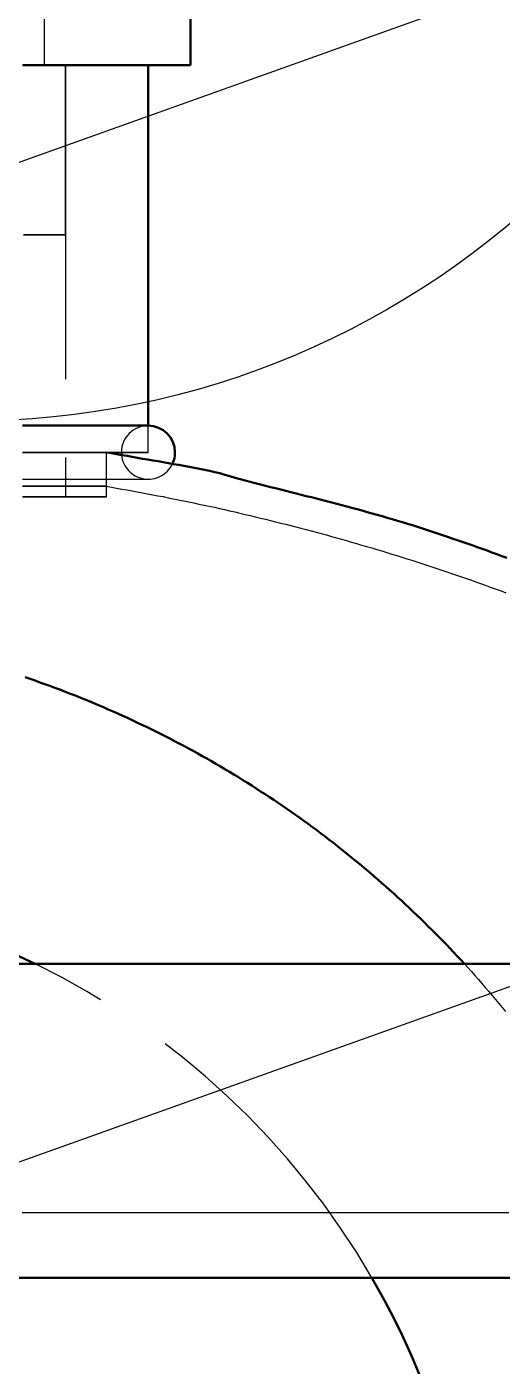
# Model space of a CAD drawing. Header units: millimetres. Extents: x 0 to 594, y 0 to 420.
# Drawn here: x 90.54 to 95.08, y 338.93 to 351.73 of the extents above; entities that cross this region are included whole.
import ezdxf

# ---------------------------------------------------------------- set-up
doc = ezdxf.new("R2010")
doc.units = ezdxf.units.MM
doc.linetypes.add('ISO02-TRAZOS', pattern=[3.75, 3, -0.75])
for name, color, linetype, lineweight in [('01-VISIBLE', 7, 'CONTINUOUS', 50), ('02-OCULTA', 4, 'ISO02-TRAZOS', 25), ('08-FINA', 5, 'CONTINUOUS', 25)]:
    doc.layers.add(name, color=color, linetype=linetype, lineweight=lineweight)

msp = doc.modelspace()

# ---------------------------------------------------------------- linework, layer by layer
at = {"layer": '01-VISIBLE'}
for p, q in [((92.105, 351.367), (92.105, 352.717)), ((91.7, 347.923), (91.7, 351.367)), ((76.45, 342.78), (98.15, 342.78)), ((76.45, 339.78), (98.15, 339.78))]:
    msp.add_line(p, q, dxfattribs=at)
for points in [[(90.503, 351.367), (90.553, 351.367), (90.603, 351.367), (90.653, 351.367), (90.704, 351.367), (90.754, 351.367), (90.804, 351.367), (90.854, 351.367), (90.904, 351.367), (90.954, 351.367), (91.004, 351.367), (91.054, 351.367), (91.104, 351.367), (91.154, 351.367), (91.204, 351.367), (91.254, 351.367), (91.304, 351.367), (91.354, 351.367), (91.404, 351.367), (91.454, 351.367), (91.504, 351.367), (91.554, 351.367), (91.604, 351.367), (91.655, 351.367), (91.705, 351.367), (91.755, 351.367), (91.805, 351.367), (91.855, 351.367), (91.905, 351.367), (91.955, 351.367), (92.005, 351.367), (92.055, 351.367), (92.105, 351.367)], [(91.7, 347.923), (91.65, 347.923), (91.6, 347.923), (91.55, 347.923), (91.5, 347.923), (91.45, 347.923), (91.4, 347.923), (91.35, 347.923), (91.3, 347.923), (91.25, 347.923), (91.2, 347.923), (91.15, 347.923), (91.1, 347.923), (91.05, 347.923), (91, 347.923), (90.95, 347.923), (90.9, 347.923), (90.85, 347.923), (90.8, 347.923), (90.75, 347.923), (90.7, 347.923), (90.65, 347.923), (90.6, 347.923), (90.55, 347.923), (90.5, 347.923)], [(95.123, 346.659), (95.076, 346.676), (95.029, 346.693), (94.982, 346.711), (94.935, 346.728), (94.888, 346.745), (94.84, 346.762), (94.793, 346.779), (94.746, 346.795), (94.699, 346.812), (94.651, 346.828), (94.604, 346.845), (94.557, 346.861), (94.509, 346.877), (94.462, 346.893), (94.414, 346.909), (94.366, 346.924), (94.319, 346.94), (94.271, 346.955), (94.223, 346.97), (94.175, 346.985), (94.127, 346.999), (94.079, 347.014), (94.031, 347.028), (93.983, 347.042), (93.935, 347.056), (93.887, 347.07), (93.839, 347.084), (93.791, 347.097), (93.742, 347.111), (93.694, 347.124), (93.645, 347.137), (93.597, 347.15), (93.549, 347.163), (93.5, 347.175), (93.452, 347.188), (93.403, 347.201), (93.355, 347.213), (93.306, 347.226), (93.258, 347.238), (93.209, 347.25), (93.16, 347.263), (93.112, 347.275), (93.063, 347.287), (93.015, 347.3), (92.966, 347.312), (92.917, 347.324), (92.869, 347.336), (92.82, 347.349), (92.772, 347.361), (92.723, 347.373), (92.675, 347.386), (92.626, 347.399), (92.578, 347.412), (92.53, 347.425), (92.481, 347.439), (92.433, 347.453), (92.385, 347.467), (92.336, 347.479), (92.287, 347.49), (92.238, 347.5), (92.189, 347.51), (92.14, 347.519), (92.091, 347.528), (92.042, 347.538), (91.992, 347.547), (91.943, 347.555), (91.894, 347.564), (91.844, 347.573), (91.795, 347.582), (91.746, 347.59), (91.696, 347.599), (91.647, 347.607), (91.597, 347.616), (91.548, 347.624), (91.499, 347.633), (91.449, 347.641), (91.4, 347.65), (91.35, 347.658), (91.301, 347.666)], [(90.525, 345.519), (90.572, 345.502), (90.62, 345.486), (90.667, 345.469), (90.714, 345.452), (90.761, 345.435), (90.808, 345.418), (90.855, 345.4), (90.902, 345.382), (90.949, 345.364), (90.995, 345.346), (91.042, 345.327), (91.088, 345.309), (91.135, 345.29), (91.181, 345.27), (91.227, 345.251), (91.273, 345.231), (91.319, 345.211), (91.365, 345.191), (91.411, 345.171), (91.457, 345.15), (91.502, 345.129), (91.548, 345.108), (91.593, 345.087), (91.638, 345.065), (91.683, 345.044), (91.728, 345.022), (91.773, 345), (91.818, 344.977), (91.863, 344.954), (91.908, 344.932), (91.952, 344.909), (91.996, 344.885), (92.041, 344.862), (92.085, 344.838), (92.129, 344.814), (92.173, 344.79), (92.216, 344.765), (92.26, 344.741), (92.304, 344.716), (92.347, 344.691), (92.39, 344.666), (92.433, 344.64), (92.476, 344.614), (92.519, 344.588), (92.562, 344.562), (92.605, 344.536), (92.647, 344.509), (92.69, 344.483), (92.732, 344.456), (92.774, 344.428), (92.816, 344.401), (92.858, 344.373), (92.899, 344.346), (92.941, 344.318), (92.982, 344.289), (93.024, 344.261), (93.065, 344.232), (93.106, 344.203), (93.147, 344.174), (93.187, 344.145), (93.228, 344.116), (93.268, 344.086), (93.309, 344.056), (93.349, 344.026), (93.389, 343.996), (93.428, 343.965), (93.468, 343.935), (93.508, 343.904), (93.547, 343.873), (93.586, 343.841), (93.625, 343.81), (93.664, 343.778), (93.703, 343.747), (93.741, 343.715), (93.78, 343.682), (93.818, 343.65), (93.856, 343.617), (93.894, 343.584), (93.932, 343.552), (93.969, 343.518), (94.007, 343.485), (94.044, 343.451), (94.081, 343.418), (94.118, 343.384), (94.154, 343.35), (94.191, 343.315), (94.227, 343.281), (94.264, 343.246), (94.3, 343.212), (94.336, 343.177), (94.371, 343.141), (94.407, 343.106), (94.442, 343.071), (94.477, 343.035), (94.512, 342.999), (94.547, 342.963), (94.582, 342.927), (94.616, 342.89), (94.651, 342.854), (94.685, 342.817), (94.719, 342.78)]]:
    msp.add_lwpolyline(points, dxfattribs=at)
for centre, radius, start, end in [((91.7, 347.667), 0.256, 0, 90), ((91.7, 347.667), 0.256, 180, -174.4692), ((91.7, 347.667), 0.256, -25.2353, 0), ((87.3, 336), 7.55, 63.8981, 116.1019), ((87.3, 336), 7.55, 0, 30.0438)]:
    msp.add_arc(centre, radius, start, end, dxfattribs=at)
at = {"layer": '02-OCULTA'}
for p, q in [((90.71, 351.367), (90.71, 352.717)), ((90.91, 351.367), (90.91, 347.243)), ((90.91, 349.747), (90.91, 351.367)), ((91.7, 347.667), (91.7, 347.923)), ((91.3, 347.667), (91.3, 347.343)), ((91.301, 347.243), (91.301, 347.667)), ((88.3, 342.78), (98.15, 342.78)), ((88.3, 339.78), (98.15, 339.78))]:
    msp.add_line(p, q, dxfattribs=at)
for points in [[(91.7, 351.367), (91.65, 351.367), (91.6, 351.367), (91.55, 351.367), (91.5, 351.367), (91.45, 351.367), (91.4, 351.367), (91.35, 351.367), (91.3, 351.367), (91.25, 351.367), (91.2, 351.367), (91.15, 351.367), (91.1, 351.367), (91.05, 351.367), (91, 351.367), (90.95, 351.367), (90.9, 351.367), (90.85, 351.367), (90.8, 351.367), (90.75, 351.367), (90.7, 351.367), (90.65, 351.367), (90.6, 351.367), (90.55, 351.367), (90.5, 351.367)], [(90.5, 351.367), (90.55, 351.367), (90.6, 351.367), (90.65, 351.367), (90.7, 351.367), (90.75, 351.367), (90.8, 351.367), (90.85, 351.367), (90.9, 351.367), (90.95, 351.367), (91, 351.367), (91.05, 351.367), (91.1, 351.367), (91.15, 351.367), (91.2, 351.367), (91.25, 351.367), (91.3, 351.367), (91.35, 351.367), (91.4, 351.367), (91.45, 351.367), (91.5, 351.367), (91.55, 351.367), (91.6, 351.367), (91.65, 351.367), (91.7, 351.367)], [(92.105, 351.367), (92.055, 351.367), (92.005, 351.367), (91.955, 351.367), (91.905, 351.367), (91.855, 351.367), (91.805, 351.367), (91.755, 351.367), (91.705, 351.367), (91.655, 351.367), (91.604, 351.367), (91.554, 351.367), (91.504, 351.367), (91.454, 351.367), (91.404, 351.367), (91.354, 351.367), (91.304, 351.367), (91.254, 351.367), (91.204, 351.367), (91.154, 351.367), (91.104, 351.367), (91.054, 351.367), (91.004, 351.367), (90.954, 351.367), (90.904, 351.367), (90.854, 351.367), (90.804, 351.367), (90.754, 351.367), (90.704, 351.367), (90.653, 351.367), (90.603, 351.367), (90.553, 351.367), (90.503, 351.367)], [(90.91, 351.367), (90.86, 351.367), (90.81, 351.367), (90.76, 351.367), (90.709, 351.367), (90.659, 351.367), (90.609, 351.367), (90.559, 351.367), (90.509, 351.367)], [(90.509, 351.367), (90.559, 351.367), (90.609, 351.367), (90.659, 351.367), (90.709, 351.367), (90.76, 351.367), (90.81, 351.367), (90.86, 351.367), (90.91, 351.367)], [(90.71, 351.367), (90.66, 351.367), (90.61, 351.367), (90.56, 351.367), (90.509, 351.367)], [(90.509, 351.367), (90.56, 351.367), (90.61, 351.367), (90.66, 351.367), (90.71, 351.367)], [(90.91, 351.367), (90.86, 351.367), (90.81, 351.367), (90.76, 351.367), (90.709, 351.367), (90.659, 351.367), (90.609, 351.367), (90.559, 351.367), (90.509, 351.367)], [(90.509, 351.367), (90.559, 351.367), (90.609, 351.367), (90.659, 351.367), (90.709, 351.367), (90.76, 351.367), (90.81, 351.367), (90.86, 351.367), (90.91, 351.367)], [(90.91, 349.747), (90.86, 349.747), (90.81, 349.747), (90.76, 349.747), (90.709, 349.747), (90.659, 349.747), (90.609, 349.747), (90.559, 349.747), (90.509, 349.747)], [(90.509, 349.747), (90.559, 349.747), (90.609, 349.747), (90.659, 349.747), (90.709, 349.747), (90.76, 349.747), (90.81, 349.747), (90.86, 349.747), (90.91, 349.747)], [(91.7, 347.923), (91.65, 347.923), (91.6, 347.923), (91.55, 347.923), (91.5, 347.923), (91.45, 347.923), (91.4, 347.923), (91.35, 347.923), (91.3, 347.923), (91.25, 347.923), (91.2, 347.923), (91.15, 347.923), (91.1, 347.923), (91.05, 347.923), (91, 347.923), (90.95, 347.923), (90.9, 347.923), (90.85, 347.923), (90.8, 347.923), (90.75, 347.923), (90.7, 347.923), (90.65, 347.923), (90.6, 347.923), (90.55, 347.923), (90.5, 347.923)], [(91.3, 347.667), (91.25, 347.667), (91.2, 347.667), (91.15, 347.667), (91.1, 347.667), (91.05, 347.667), (91, 347.667), (90.95, 347.667), (90.9, 347.667), (90.85, 347.667), (90.8, 347.667), (90.75, 347.667), (90.7, 347.667), (90.65, 347.667), (90.6, 347.667), (90.55, 347.667), (90.5, 347.667)], [(90.5, 347.667), (90.55, 347.667), (90.6, 347.667), (90.65, 347.667), (90.7, 347.667), (90.75, 347.667), (90.8, 347.667), (90.85, 347.667), (90.9, 347.667), (90.95, 347.667), (91, 347.667), (91.05, 347.667), (91.1, 347.667), (91.15, 347.667), (91.2, 347.667), (91.25, 347.667), (91.3, 347.667)], [(91.7, 347.667), (91.65, 347.667), (91.6, 347.667), (91.55, 347.667), (91.5, 347.667), (91.45, 347.667), (91.4, 347.667), (91.35, 347.667), (91.3, 347.667), (91.25, 347.667), (91.2, 347.667), (91.15, 347.667), (91.1, 347.667), (91.05, 347.667), (91, 347.667), (90.95, 347.667), (90.9, 347.667), (90.85, 347.667), (90.8, 347.667), (90.75, 347.667), (90.7, 347.667), (90.65, 347.667), (90.6, 347.667), (90.55, 347.667), (90.5, 347.667)], [(90.5, 347.667), (90.55, 347.667), (90.6, 347.667), (90.65, 347.667), (90.7, 347.667), (90.75, 347.667), (90.8, 347.667), (90.85, 347.667), (90.9, 347.667), (90.95, 347.667), (91, 347.667), (91.05, 347.667), (91.1, 347.667), (91.15, 347.667), (91.2, 347.667), (91.25, 347.667), (91.3, 347.667), (91.35, 347.667), (91.4, 347.667), (91.45, 347.667), (91.5, 347.667), (91.55, 347.667), (91.6, 347.667), (91.65, 347.667), (91.7, 347.667)], [(91.301, 347.667), (91.251, 347.667), (91.201, 347.667), (91.151, 347.667), (91.101, 347.667), (91.051, 347.667), (91.001, 347.667), (90.951, 347.667), (90.901, 347.667), (90.851, 347.667), (90.801, 347.667), (90.751, 347.667), (90.701, 347.667), (90.651, 347.667), (90.601, 347.667), (90.551, 347.667), (90.501, 347.667)], [(90.501, 347.667), (90.551, 347.667), (90.601, 347.667), (90.651, 347.667), (90.701, 347.667), (90.751, 347.667), (90.801, 347.667), (90.851, 347.667), (90.901, 347.667), (90.951, 347.667), (91.001, 347.667), (91.051, 347.667), (91.101, 347.667), (91.151, 347.667), (91.201, 347.667), (91.251, 347.667), (91.301, 347.667)], [(91.301, 347.666), (91.301, 347.666), (91.301, 347.666), (91.301, 347.666), (91.3, 347.667), (91.3, 347.667), (91.3, 347.667)], [(90.5, 347.411), (90.55, 347.411), (90.6, 347.411), (90.65, 347.411), (90.7, 347.411), (90.75, 347.411), (90.8, 347.411), (90.85, 347.411), (90.9, 347.411), (90.95, 347.411), (91, 347.411), (91.05, 347.411), (91.1, 347.411), (91.15, 347.411), (91.2, 347.411), (91.25, 347.411), (91.3, 347.411), (91.35, 347.411), (91.4, 347.411), (91.45, 347.411), (91.5, 347.411), (91.55, 347.411), (91.6, 347.411), (91.65, 347.411), (91.7, 347.411)], [(90.5, 347.411), (90.55, 347.411), (90.6, 347.411), (90.65, 347.411), (90.7, 347.411), (90.75, 347.411), (90.8, 347.411), (90.85, 347.411), (90.9, 347.411), (90.95, 347.411), (91, 347.411), (91.05, 347.411), (91.1, 347.411), (91.15, 347.411), (91.2, 347.411), (91.25, 347.411), (91.3, 347.411), (91.35, 347.411), (91.4, 347.411), (91.45, 347.411), (91.5, 347.411), (91.55, 347.411), (91.6, 347.411), (91.65, 347.411), (91.7, 347.411)], [(91.3, 347.343), (91.25, 347.343), (91.2, 347.343), (91.15, 347.343), (91.1, 347.343), (91.05, 347.343), (91, 347.343), (90.95, 347.343), (90.9, 347.343), (90.85, 347.343), (90.8, 347.343), (90.75, 347.343), (90.7, 347.343), (90.65, 347.343), (90.6, 347.343), (90.55, 347.343), (90.5, 347.343)], [(90.5, 347.343), (90.55, 347.343), (90.6, 347.343), (90.65, 347.343), (90.7, 347.343), (90.75, 347.343), (90.8, 347.343), (90.85, 347.343), (90.9, 347.343), (90.95, 347.343), (91, 347.343), (91.05, 347.343), (91.1, 347.343), (91.15, 347.343), (91.2, 347.343), (91.25, 347.343), (91.3, 347.343)], [(91.3, 347.343), (91.349, 347.335), (91.399, 347.326), (91.448, 347.317), (91.497, 347.309), (91.547, 347.3), (91.596, 347.291), (91.645, 347.281), (91.694, 347.272), (91.743, 347.263), (91.793, 347.253), (91.842, 347.244), (91.891, 347.234), (91.94, 347.224), (91.989, 347.214), (92.038, 347.204), (92.087, 347.194), (92.136, 347.184), (92.185, 347.173), (92.234, 347.163), (92.283, 347.152), (92.332, 347.142), (92.381, 347.131), (92.43, 347.12), (92.478, 347.109), (92.527, 347.098), (92.576, 347.086), (92.625, 347.075), (92.673, 347.064), (92.722, 347.052), (92.771, 347.04), (92.82, 347.028), (92.868, 347.017), (92.917, 347.004), (92.965, 346.992), (93.014, 346.98), (93.062, 346.968), (93.111, 346.955), (93.159, 346.943), (93.208, 346.93), (93.256, 346.917), (93.304, 346.904), (93.353, 346.891), (93.401, 346.878), (93.449, 346.864), (93.498, 346.851), (93.546, 346.838), (93.594, 346.824), (93.642, 346.81), (93.69, 346.796), (93.738, 346.782), (93.786, 346.768), (93.834, 346.754), (93.882, 346.74), (93.93, 346.725), (93.978, 346.711), (94.026, 346.696), (94.074, 346.681), (94.122, 346.666), (94.169, 346.651), (94.217, 346.636), (94.265, 346.621), (94.312, 346.605), (94.36, 346.59), (94.408, 346.574), (94.455, 346.558), (94.503, 346.542), (94.55, 346.526), (94.597, 346.51), (94.645, 346.494), (94.692, 346.478), (94.739, 346.461), (94.787, 346.445), (94.834, 346.428), (94.881, 346.411), (94.928, 346.394), (94.975, 346.377), (95.022, 346.36), (95.069, 346.343), (95.116, 346.325)], [(91.301, 347.243), (91.251, 347.243), (91.201, 347.243), (91.151, 347.243), (91.101, 347.243), (91.051, 347.243), (91.001, 347.243), (90.951, 347.243), (90.901, 347.243), (90.851, 347.243), (90.801, 347.243), (90.751, 347.243), (90.701, 347.243), (90.651, 347.243), (90.601, 347.243), (90.551, 347.243), (90.501, 347.243)], [(90.501, 347.243), (90.551, 347.243), (90.601, 347.243), (90.651, 347.243), (90.701, 347.243), (90.751, 347.243), (90.801, 347.243), (90.851, 347.243), (90.901, 347.243), (90.951, 347.243), (91.001, 347.243), (91.051, 347.243), (91.101, 347.243), (91.151, 347.243), (91.201, 347.243), (91.251, 347.243), (91.301, 347.243)], [(90.91, 347.243), (90.86, 347.243), (90.81, 347.243), (90.76, 347.243), (90.709, 347.243), (90.659, 347.243), (90.609, 347.243), (90.559, 347.243), (90.509, 347.243)], [(90.509, 347.243), (90.559, 347.243), (90.609, 347.243), (90.659, 347.243), (90.709, 347.243), (90.76, 347.243), (90.81, 347.243), (90.86, 347.243), (90.91, 347.243)], [(94.719, 342.78), (94.752, 342.743), (94.786, 342.706), (94.819, 342.668), (94.853, 342.63), (94.886, 342.593), (94.918, 342.555), (94.951, 342.516), (94.984, 342.478), (95.016, 342.44), (95.048, 342.401), (95.08, 342.362), (95.112, 342.323)], [(95.13, 340.4), (95.065, 340.4), (94.999, 340.4), (94.934, 340.4), (94.869, 340.4), (94.804, 340.4), (94.738, 340.4), (94.673, 340.4), (94.608, 340.4), (94.543, 340.4), (94.477, 340.4), (94.412, 340.4), (94.347, 340.4), (94.282, 340.4), (94.216, 340.4), (94.151, 340.4), (94.086, 340.4), (94.021, 340.4), (93.955, 340.4), (93.89, 340.4), (93.825, 340.4), (93.76, 340.4), (93.694, 340.4), (93.629, 340.4), (93.564, 340.4), (93.499, 340.4), (93.433, 340.4), (93.368, 340.4), (93.303, 340.4), (93.238, 340.4), (93.172, 340.4), (93.107, 340.4), (93.042, 340.4), (92.977, 340.4), (92.911, 340.4), (92.846, 340.4), (92.781, 340.4), (92.716, 340.4), (92.65, 340.4), (92.585, 340.4), (92.52, 340.4), (92.455, 340.4), (92.389, 340.4), (92.324, 340.4), (92.259, 340.4), (92.194, 340.4), (92.128, 340.4), (92.063, 340.4), (91.998, 340.4), (91.933, 340.4), (91.867, 340.4), (91.802, 340.4), (91.737, 340.4), (91.672, 340.4), (91.606, 340.4), (91.541, 340.4), (91.476, 340.4), (91.411, 340.4), (91.345, 340.4), (91.28, 340.4), (91.215, 340.4), (91.15, 340.4), (91.084, 340.4), (91.019, 340.4), (90.954, 340.4), (90.889, 340.4), (90.823, 340.4), (90.758, 340.4), (90.693, 340.4), (90.628, 340.4), (90.562, 340.4), (90.497, 340.4)], [(95.13, 340.4), (95.065, 340.4), (94.999, 340.4), (94.934, 340.4), (94.869, 340.4), (94.804, 340.4), (94.738, 340.4), (94.673, 340.4), (94.608, 340.4), (94.543, 340.4), (94.477, 340.4), (94.412, 340.4), (94.347, 340.4), (94.282, 340.4), (94.216, 340.4), (94.151, 340.4), (94.086, 340.4), (94.021, 340.4), (93.955, 340.4), (93.89, 340.4), (93.825, 340.4), (93.76, 340.4), (93.694, 340.4), (93.629, 340.4), (93.564, 340.4), (93.499, 340.4), (93.433, 340.4), (93.368, 340.4), (93.303, 340.4), (93.238, 340.4), (93.172, 340.4), (93.107, 340.4), (93.042, 340.4), (92.977, 340.4), (92.911, 340.4), (92.846, 340.4), (92.781, 340.4), (92.716, 340.4), (92.65, 340.4), (92.585, 340.4), (92.52, 340.4), (92.455, 340.4), (92.389, 340.4), (92.324, 340.4), (92.259, 340.4), (92.194, 340.4), (92.128, 340.4), (92.063, 340.4), (91.998, 340.4), (91.933, 340.4), (91.867, 340.4), (91.802, 340.4), (91.737, 340.4), (91.672, 340.4), (91.606, 340.4), (91.541, 340.4), (91.476, 340.4), (91.411, 340.4), (91.345, 340.4), (91.28, 340.4), (91.215, 340.4), (91.15, 340.4), (91.084, 340.4), (91.019, 340.4), (90.954, 340.4), (90.889, 340.4), (90.823, 340.4), (90.758, 340.4), (90.693, 340.4), (90.628, 340.4), (90.562, 340.4), (90.497, 340.4)], [(95.112, 340.4), (95.058, 340.4), (95.004, 340.4), (94.949, 340.4), (94.895, 340.4), (94.841, 340.4), (94.787, 340.4), (94.732, 340.4), (94.678, 340.4), (94.624, 340.4), (94.569, 340.4), (94.515, 340.4), (94.461, 340.4), (94.407, 340.4), (94.352, 340.4), (94.298, 340.4), (94.244, 340.4), (94.19, 340.4), (94.135, 340.4), (94.081, 340.4), (94.027, 340.4), (93.973, 340.4), (93.918, 340.4), (93.864, 340.4), (93.81, 340.4), (93.756, 340.4), (93.701, 340.4), (93.647, 340.4), (93.593, 340.4), (93.539, 340.4), (93.484, 340.4), (93.43, 340.4), (93.376, 340.4), (93.322, 340.4), (93.267, 340.4), (93.213, 340.4), (93.159, 340.4), (93.105, 340.4), (93.05, 340.4), (92.996, 340.4), (92.942, 340.4), (92.888, 340.4), (92.833, 340.4), (92.779, 340.4), (92.725, 340.4), (92.671, 340.4), (92.617, 340.4), (92.562, 340.4), (92.508, 340.4), (92.454, 340.4), (92.399, 340.4), (92.345, 340.4), (92.291, 340.4), (92.237, 340.4), (92.182, 340.4), (92.128, 340.4), (92.074, 340.4), (92.02, 340.4), (91.965, 340.4), (91.911, 340.4), (91.857, 340.4), (91.803, 340.4), (91.748, 340.4), (91.694, 340.4), (91.64, 340.4), (91.586, 340.4), (91.531, 340.4), (91.477, 340.4), (91.423, 340.4), (91.369, 340.4), (91.314, 340.4), (91.26, 340.4), (91.206, 340.4), (91.152, 340.4), (91.097, 340.4), (91.043, 340.4), (90.989, 340.4), (90.935, 340.4), (90.88, 340.4), (90.826, 340.4), (90.772, 340.4), (90.718, 340.4), (90.663, 340.4), (90.609, 340.4), (90.555, 340.4), (90.501, 340.4)], [(95.145, 340.4), (95.065, 340.4), (94.985, 340.4), (94.905, 340.4), (94.825, 340.4), (94.745, 340.4), (94.665, 340.4), (94.585, 340.4), (94.504, 340.4), (94.424, 340.4), (94.344, 340.4), (94.264, 340.4), (94.184, 340.4), (94.104, 340.4), (94.024, 340.4), (93.944, 340.4), (93.864, 340.4), (93.784, 340.4), (93.704, 340.4), (93.624, 340.4), (93.544, 340.4), (93.464, 340.4), (93.384, 340.4), (93.304, 340.4), (93.224, 340.4), (93.144, 340.4), (93.064, 340.4), (92.984, 340.4), (92.903, 340.4), (92.823, 340.4), (92.743, 340.4), (92.663, 340.4), (92.583, 340.4), (92.503, 340.4), (92.423, 340.4), (92.343, 340.4), (92.263, 340.4), (92.183, 340.4), (92.103, 340.4), (92.023, 340.4), (91.943, 340.4), (91.863, 340.4), (91.783, 340.4), (91.703, 340.4), (91.623, 340.4), (91.543, 340.4), (91.463, 340.4), (91.383, 340.4), (91.302, 340.4), (91.222, 340.4), (91.142, 340.4), (91.062, 340.4), (90.982, 340.4), (90.902, 340.4), (90.822, 340.4), (90.742, 340.4), (90.662, 340.4), (90.582, 340.4), (90.502, 340.4)]]:
    msp.add_lwpolyline(points, dxfattribs=at)
for centre, radius, start, end in [((91.7, 347.667), 0.256, 90, 180), ((91.7, 347.667), 0.256, -174.4692, -25.2353), ((87.3, 336), 7.55, 30.0438, 63.8981)]:
    msp.add_arc(centre, radius, start, end, dxfattribs=at)
at = {"layer": '08-FINA'}
for p, q in [((126.834, 363.457), (87.3, 349.305)), ((126.834, 353.902), (87.3, 339.75))]:
    msp.add_line(p, q, dxfattribs=at)
msp.add_circle((89.972, 356.017), 8.053, dxfattribs=at)

doc.saveas('drawing.dxf')
